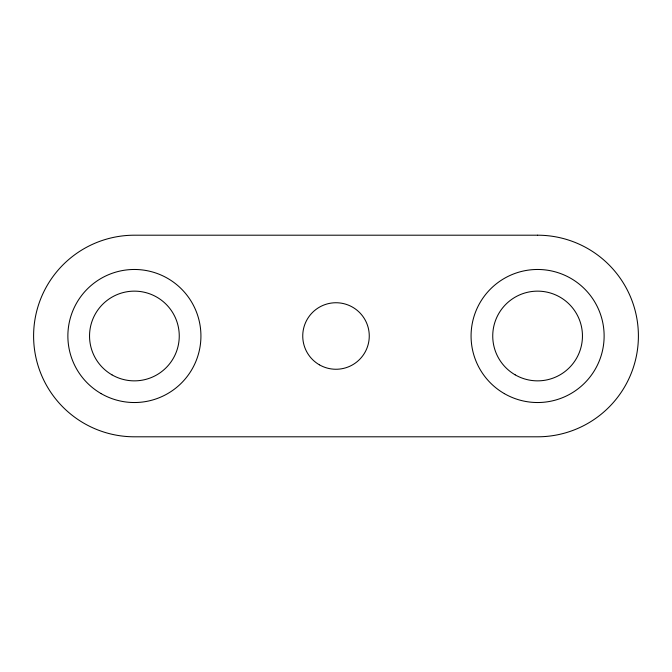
<?xml version="1.0" encoding="UTF-8"?>
<svg xmlns="http://www.w3.org/2000/svg" width="672" height="672" viewBox="0 0 672 672"><rect width="100%" height="100%" fill="white"/><g stroke="black" fill="none" stroke-linecap="round" stroke-linejoin="round"><path stroke-width="1.01" d="M537.6 235.2L134.4 235.2A100.8 100.8 0 0 0 33.6 336A100.8 100.8 0 0 0 134.4 436.8L537.6 436.8A100.8 100.8 0 0 0 638.4 336A100.8 100.8 0 0 0 537.6 235.2M515.172 374.85A44.856 44.856 0 0 0 582.456 336A44.856 44.856 0 0 0 515.172 297.15A44.856 44.856 0 0 0 515.172 374.85M504.336 393.616A66.528 66.528 0 0 0 604.128 336A66.528 66.528 0 0 0 504.336 278.384A66.528 66.528 0 0 0 504.336 393.616M111.972 374.85A44.856 44.856 0 0 0 179.256 336A44.856 44.856 0 0 0 111.972 297.15A44.856 44.856 0 0 0 111.972 374.85M101.136 393.616A66.528 66.528 0 0 0 200.928 336A66.528 66.528 0 0 0 101.136 278.384A66.528 66.528 0 0 0 101.136 393.616M319.368 364.804A33.264 33.264 0 0 0 369.264 336A33.264 33.264 0 0 0 319.368 307.196A33.264 33.264 0 0 0 319.368 364.804"/></g></svg>
